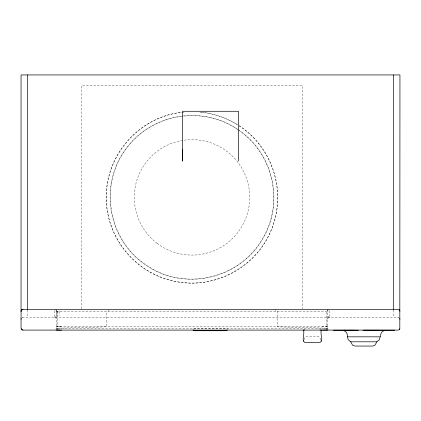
<?xml version="1.0" encoding="UTF-8"?>
<svg xmlns="http://www.w3.org/2000/svg" width="421" height="421" viewBox="0 0 421 421"><rect width="100%" height="100%" fill="white"/><g stroke="black" fill="none" stroke-linecap="round" stroke-linejoin="round"><path stroke-width="0.32" stroke-dasharray="2.1 1.58" d="M327.606 330.09L327.627 326.843L56.377 326.843L56.393 330.09M56.393 315.418L55.835 316.771L54.483 317.334L54.483 309.919M327.606 311.272L328.17 309.919L327.743 310.566M327.606 319.25L328.17 317.892L329.522 317.334L329.522 309.919M304.136 339.621L305.178 337.147L306.099 336.532L318.487 336.521L319.586 337.147L320.865 340.2M55.835 329.532L56.393 328.175L56.393 309.361M81.185 308.798L81.748 307.446L81.748 85.347L302.257 85.347L302.257 307.446L302.815 308.798M22.26 317.466L22.966 317.334M184.109 112.128C141.245 115.049 105.534 154.486 106.287 197.354C105.724 237.365 136.53 274.608 175.941 281.549C215.136 289.601 257.494 266.314 271.698 228.908C286.738 192.36 272.429 146.834 238.954 125.726M57.614 330.09L57.614 328.175L106.413 326.843L106.413 311.166M327.627 326.843L322.528 326.843L323.165 326.843M57.972 326.843L56.377 326.843M57.614 311.166L57.614 326.843L56.735 326.854L61.477 326.843L60.84 326.843M59.598 326.854L62.718 326.843M56.414 311.166L327.591 311.166M22.26 317.334L398.74 317.334M57.614 328.175L326.391 328.175L326.391 330.09M326.028 326.843L327.27 326.854L326.391 326.843L326.391 311.166M326.391 328.175L277.592 326.843L277.592 311.166M199.896 112.128C213.394 113.233 226.414 117.933 237.928 124.984A85.716 85.716 0 0 0 200.538 112.065M398.034 317.334L398.74 317.466M329.522 317.334L328.17 316.771L327.606 315.418M54.483 317.334L55.835 317.892L56.393 319.25M238.475 130.11C203.743 104.64 150.302 113.949 125.758 149.229C98.04 185.524 108.992 242.943 148.129 266.488C186.093 291.874 242.717 277.334 263.751 236.797C283.817 201.717 272.74 152.923 238.996 130.489M328.17 329.532L327.606 328.175L327.591 309.361M393.572 310.109L393.572 317.334M326.07 328.175L326.07 329.964M275.413 309.361L275.413 311.166M227.151 330.232L227.151 328.443L193.06 328.443L193.06 330.232M108.592 309.961L108.592 311.166M59.619 311.272L59.619 315.418M57.888 311.272L57.888 315.418M57.935 328.175L57.935 329.964M56.751 311.272L56.751 315.418M27.428 310.109L27.428 317.334M238.991 125.669A85.716 85.716 0 0 1 247.127 262.993A85.716 85.716 0 0 1 113.275 231.25A85.716 85.716 0 0 1 182.204 112.202M238.023 129.631A81.879 81.879 0 0 1 227.835 270.977A81.879 81.879 0 0 1 110.313 191.787A81.879 81.879 0 0 1 237.491 129.273M56.082 310.224L55.835 309.919L56.393 311.272L56.082 310.224M157.101 243.333A57.724 57.724 0 0 0 249.269 204.59A57.724 57.724 0 0 0 169.631 144.14A57.724 57.724 0 0 0 157.101 243.333"/><path stroke-width="0.63" d="M182.614 149.623L182.614 161.022L182.614 111.276L238.386 111.276L238.386 161.022M321.276 330.322C320.018 333.2 323.496 341.257 319.928 342.547L304.836 342.547C301.252 340.763 304.946 333.395 303.488 330.322M303.562 341.131L303.657 340.778M344.973 330.153L344.936 330.474L344.615 330.153M380.379 336.826L380.81 333.916L382.1 331.811L384.21 330.527M22.966 309.361L21.613 309.919L21.05 311.272L21.613 309.919L22.966 309.361L398.034 309.361L399.387 309.919L399.95 311.272M21.05 319.25L21.187 318.544M399.813 328.88L399.95 74.938L21.05 74.938L21.05 328.175L21.918 329.78L22.966 330.09L398.034 330.09L399.082 329.78L399.813 328.88L399.387 329.532M376.858 341.794L374.995 345.152L374.232 345.694L372.248 346.062L355.282 346.062L352.698 345.352L350.672 341.794L348.288 339.8L347.393 336.826L380.137 336.826L379.242 339.8L376.858 341.794L350.672 341.794M21.187 310.566L22.26 309.493M327.606 330.09L322.507 330.09M61.498 330.09L56.393 330.09M303.478 329.969L304.751 329.969M320.013 329.969L321.286 329.969M193.06 330.232L194.981 330.232M225.224 330.232L227.151 330.232M333.358 330.217L345.383 330.217M345.752 330.217L346.567 330.217M346.72 330.217L354.45 330.217M354.729 330.217L356.782 330.217M357.155 330.217L358.455 330.217M362.97 330.217L364.56 330.217M364.728 330.217L372.548 330.217M372.648 330.217L374.053 330.217M374.316 330.217L394.724 330.217M347.651 330.28L353.43 330.28M365.507 330.28L371.759 330.28M372.511 330.28L378.763 330.28M194.013 330.669L226.193 330.669M195.102 330.727L200.133 330.727M201.096 330.727L205.606 330.727M206.569 330.727L212.247 330.727M213.194 330.727L218.688 330.727M219.657 330.727L225.382 330.727M22.966 330.09L21.613 329.532L21.187 328.88M343.747 330.527L345.857 331.811L347.146 333.916L347.578 336.826M399.387 309.919L399.813 310.566M321.107 340.778L321.202 341.131M399.813 318.544L399.95 319.25M393.572 74.938L393.572 309.519M27.428 74.938L27.428 309.519"/></g></svg>
